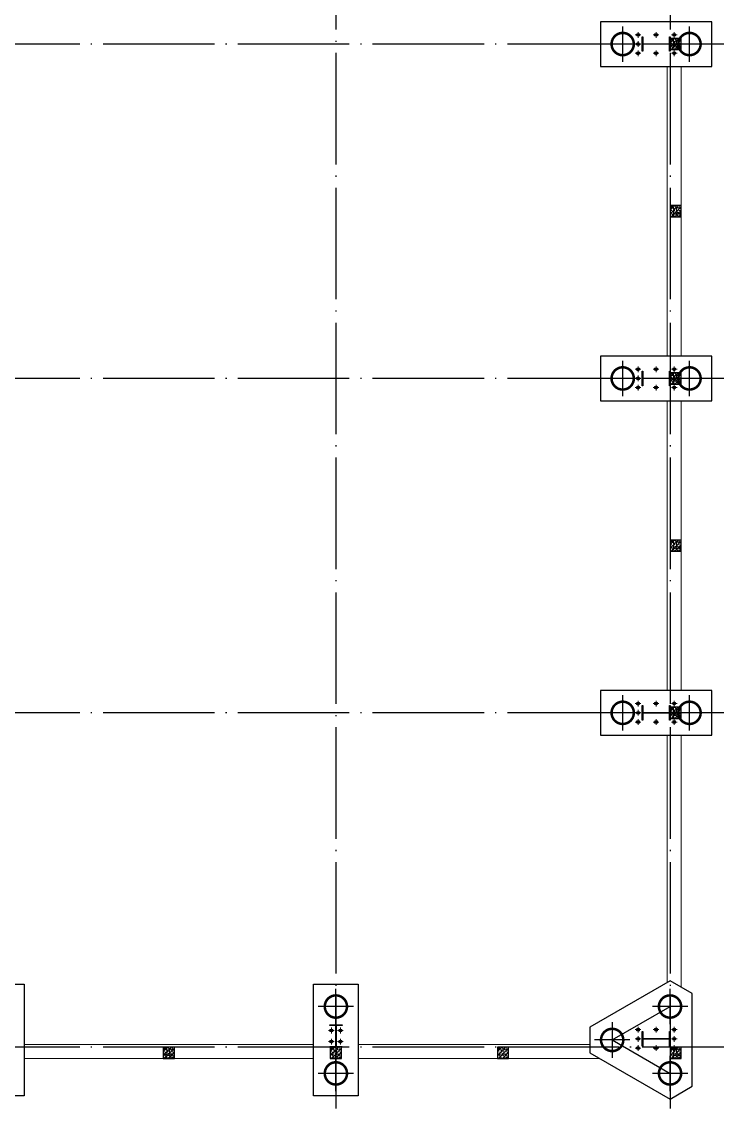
# Model space of a CAD drawing. Extents: x -1389621 to 57380, y -92505 to 283644.
# Drawn here: x -1279119 to -1266630, y 166004 to 185517 of the extents above; entities that cross this region are included whole.
import ezdxf

# ---------------------------------------------------------------- set-up
doc = ezdxf.new("R2010")
doc.units = 0
doc.header["$LTSCALE"] = 100
doc.header["$MEASUREMENT"] = 0
doc.linetypes.add('CENTERX2', pattern=[101.6, 63.5, -12.7, 12.7, -12.7])
doc.linetypes.add('DOTE', pattern=[2.42, 2, -0.2, 0.02, -0.2])
doc.layers.get('0').update_dxf_attribs({"linetype": 'CONTINUOUS'})
for name, color, linetype in [('11000', 4, 'CONTINUOUS'), ('708', 2, 'CONTINUOUS'), ('DOTE', 1, 'DOTE'), ('单桩', 6, 'CONTINUOUS'), ('承台', 2, 'CONTINUOUS'), ('柱子', 3, 'CONTINUOUS')]:
    doc.layers.add(name, color=color, linetype=linetype)
doc.layers.add('HATCH', color=254, linetype='CONTINUOUS', lineweight=0)
doc.layers.add('轴线', color=1, linetype='CENTERX2', lineweight=13)
doc.styles.add('DIM_FONT', font='SIMPLEX', dxfattribs={"width": 0.7, "bigfont": 'GBCBIG'})

# ---------------------------------------------------------------- blocks, each defined once
blk = doc.blocks.new('U_B0HTE')
at = {"layer": '单桩'}
for p, q in [((0, 269.25), (0, -269.25)), ((-269.25, 0), (269.25, 0))]:
    blk.add_line(p, q, dxfattribs=at)
at = {"layer": '单桩', "const_width": 38.5}
blk.add_lwpolyline([(-169.25, 0, 1), (169.25, 0, 1)], format="xyb", close=True, dxfattribs=at)
at = {"style": 'DIM_FONT', "width": 0.8, "flags": 9}
for tag in ['YSIZE', 'XSIZE']:
    blk.add_attdef(tag, (0, 0), '', height=0.5, dxfattribs=at)

msp = doc.modelspace()

# ---------------------------------------------------------------- hatches: boundary and pattern name
h = msp.add_hatch(color=256)
edge = h.paths.add_edge_path()
edge.add_arc((-1268052.845, 185281.717), 26, 0, 360)
h = msp.add_hatch(color=256)
edge = h.paths.add_edge_path()
edge.add_arc((-1267727.845, 185281.717), 26, 0, 360)
h = msp.add_hatch(color=256)
edge = h.paths.add_edge_path()
edge.add_arc((-1267402.845, 185281.717), 26, 0, 360)
h = msp.add_hatch(color=256)
edge = h.paths.add_edge_path()
edge.add_arc((-1268052.845, 185116.717), 26, 0, 360)
h = msp.add_hatch(color=256)
edge = h.paths.add_edge_path()
edge.add_arc((-1267402.845, 185116.717), 26, 0, 360)
h = msp.add_hatch(color=256)
edge = h.paths.add_edge_path()
edge.add_arc((-1268052.845, 184951.717), 26, 0, 360)
h = msp.add_hatch(color=256)
edge = h.paths.add_edge_path()
edge.add_arc((-1267727.845, 184951.717), 26, 0, 360)
h = msp.add_hatch(color=256)
edge = h.paths.add_edge_path()
edge.add_arc((-1267402.845, 184951.717), 26, 0, 360)
h = msp.add_hatch(color=256)
edge = h.paths.add_edge_path()
edge.add_arc((-1268052.845, 179281.717), 26, 0, 360)
h = msp.add_hatch(color=256)
edge = h.paths.add_edge_path()
edge.add_arc((-1268052.845, 179116.717), 26, 0, 360)
h = msp.add_hatch(color=256)
edge = h.paths.add_edge_path()
edge.add_arc((-1267727.845, 179281.717), 26, 0, 360)
h = msp.add_hatch(color=256)
edge = h.paths.add_edge_path()
edge.add_arc((-1267402.845, 179281.717), 26, 0, 360)
h = msp.add_hatch(color=256)
edge = h.paths.add_edge_path()
edge.add_arc((-1267402.845, 179116.717), 26, 0, 360)
h = msp.add_hatch(color=256)
edge = h.paths.add_edge_path()
edge.add_arc((-1268052.845, 178951.717), 26, 0, 360)
h = msp.add_hatch(color=256)
edge = h.paths.add_edge_path()
edge.add_arc((-1267727.845, 178951.717), 26, 0, 360)
h = msp.add_hatch(color=256)
edge = h.paths.add_edge_path()
edge.add_arc((-1267402.845, 178951.717), 26, 0, 360)
h = msp.add_hatch(color=256)
edge = h.paths.add_edge_path()
edge.add_arc((-1268052.845, 173281.717), 26, 0, 360)
h = msp.add_hatch(color=256)
edge = h.paths.add_edge_path()
edge.add_arc((-1267727.845, 173281.717), 26, 0, 360)
h = msp.add_hatch(color=256)
edge = h.paths.add_edge_path()
edge.add_arc((-1267402.845, 173281.717), 26, 0, 360)
h = msp.add_hatch(color=256)
edge = h.paths.add_edge_path()
edge.add_arc((-1268052.845, 173116.717), 26, 0, 360)
h = msp.add_hatch(color=256)
edge = h.paths.add_edge_path()
edge.add_arc((-1267402.845, 173116.717), 26, 0, 360)
h = msp.add_hatch(color=256)
edge = h.paths.add_edge_path()
edge.add_arc((-1268052.845, 172951.717), 26, 0, 360)
h = msp.add_hatch(color=256)
edge = h.paths.add_edge_path()
edge.add_arc((-1267727.845, 172951.717), 26, 0, 360)
h = msp.add_hatch(color=256)
edge = h.paths.add_edge_path()
edge.add_arc((-1267402.845, 172951.717), 26, 0, 360)
h = msp.add_hatch(color=256)
edge = h.paths.add_edge_path()
edge.add_arc((-1273557.845, 167416.717), 26, 0, 360)
h = msp.add_hatch(color=256)
edge = h.paths.add_edge_path()
edge.add_arc((-1273397.845, 167416.717), 26, 0, 360)
h = msp.add_hatch(color=256)
edge = h.paths.add_edge_path()
edge.add_arc((-1268052.845, 167431.717), 26, 0, 360)
h = msp.add_hatch(color=256)
edge = h.paths.add_edge_path()
edge.add_arc((-1267727.845, 167431.717), 26, 0, 360)
h = msp.add_hatch(color=256)
edge = h.paths.add_edge_path()
edge.add_arc((-1267402.845, 167431.717), 26, 0, 360)
h = msp.add_hatch(color=256)
edge = h.paths.add_edge_path()
edge.add_arc((-1273557.845, 167216.717), 26, 0, 360)
h = msp.add_hatch(color=256)
edge = h.paths.add_edge_path()
edge.add_arc((-1273397.845, 167216.717), 26, 0, 360)
h = msp.add_hatch(color=256)
edge = h.paths.add_edge_path()
edge.add_arc((-1268052.845, 167266.717), 26, 0, 360)
h = msp.add_hatch(color=256)
edge = h.paths.add_edge_path()
edge.add_arc((-1267402.845, 167266.717), 26, 0, 360)
h = msp.add_hatch(color=256)
edge = h.paths.add_edge_path()
edge.add_arc((-1268052.845, 167101.717), 26, 0, 360)
h = msp.add_hatch(color=256)
edge = h.paths.add_edge_path()
edge.add_arc((-1267727.845, 167101.717), 26, 0, 360)
h = msp.add_hatch(color=256)
edge = h.paths.add_edge_path()
edge.add_arc((-1267402.845, 167101.717), 26, 0, 360)
at = {"layer": 'HATCH'}
h = msp.add_hatch(dxfattribs=at)
h.set_pattern_fill('ARMORED', color=256, scale=10, style=0)
h.set_pattern_definition([(50, (-640280.907, 217942.854), (71.726018, -6.2752135), [7.5, -82.5]), (355, (-640280.91, 217942.854), (-13.875133, 75.219213), [6, -66]), (100.4514, (-640274.93, 217942.33), (57.850938, 68.943954), [6.374019, -70.114211]), (46.1842, (-640280.91, 217962.85), (106.724105, -16.551901), [11.25, -123.75]), (96.6356, (-640272.01, 217961.48), (93.46627, 97.411787), [9.561029, -105.1713]), (351.1842, (-640280.91, 217962.85), (93.466195, 97.41186), [9, -99]), (21, (-640270.907, 217957.854), (59.690705, -40.261889), [7.5, -82.5]), (326, (-640270.91, 217957.854), (24.331533, 72.5150045), [6, -66]), (71.4514, (-640265.93, 217954.5), (84.022263, 32.25305), [6.374019, -70.114211]), (37.5, (-640280.907, 217942.854), (1.2159855, 33.2893854), [0, -65.2, 0, -67, 0, -66.25]), (7.5, (-640280.907, 217942.854), (26.3069537, 39.4411712), [0, -38.2, 0, -63.7, 0, -25.25]), (327.5, (-640303.207, 217942.854), (53.3822436, -2.2554872), [0, -25, 0, -78, 0, -103.5]), (317.5, (-640313.207, 217942.854), (58.318617, 10.0104982), [0, -32.5, 0, -51.8, 0, -73.5]), (45, (-640280.907, 217942.854), (-35.355339, 35.355339), [])])
h.paths.add_polyline_path([(-1267477.845, 185016.717), (-1267277.845, 185016.717), (-1267277.845, 185216.717), (-1267477.845, 185216.717)])
h = msp.add_hatch(dxfattribs=at)
h.set_pattern_fill('ARMORED', color=256, scale=10, style=0)
h.set_pattern_definition([(50, (-640280.907, 214942.854), (71.726018, -6.2752135), [7.5, -82.5]), (355, (-640280.91, 214942.854), (-13.875133, 75.219213), [6, -66]), (100.4514, (-640274.93, 214942.33), (57.850938, 68.943954), [6.374019, -70.114211]), (46.1842, (-640280.91, 214962.85), (106.724105, -16.551901), [11.25, -123.75]), (96.6356, (-640272.01, 214961.48), (93.46627, 97.411787), [9.561029, -105.1713]), (351.1842, (-640280.91, 214962.85), (93.466195, 97.41186), [9, -99]), (21, (-640270.907, 214957.854), (59.690705, -40.261889), [7.5, -82.5]), (326, (-640270.91, 214957.854), (24.331533, 72.5150045), [6, -66]), (71.4514, (-640265.93, 214954.5), (84.022263, 32.25305), [6.374019, -70.114211]), (37.5, (-640280.907, 214942.854), (1.2159855, 33.2893854), [0, -65.2, 0, -67, 0, -66.25]), (7.5, (-640280.907, 214942.854), (26.3069537, 39.4411712), [0, -38.2, 0, -63.7, 0, -25.25]), (327.5, (-640303.207, 214942.854), (53.3822436, -2.2554872), [0, -25, 0, -78, 0, -103.5]), (317.5, (-640313.207, 214942.854), (58.318617, 10.0104982), [0, -32.5, 0, -51.8, 0, -73.5]), (45, (-640280.907, 214942.854), (-35.355339, 35.355339), [])])
h.paths.add_polyline_path([(-1267477.845, 182016.717), (-1267277.845, 182016.717), (-1267277.845, 182216.717), (-1267477.845, 182216.717)])
h = msp.add_hatch(dxfattribs=at)
h.set_pattern_fill('ARMORED', color=256, scale=10, style=0)
h.set_pattern_definition([(50, (-640280.907, 211942.854), (71.726018, -6.2752135), [7.5, -82.5]), (355, (-640280.91, 211942.854), (-13.875133, 75.219213), [6, -66]), (100.4514, (-640274.93, 211942.33), (57.850938, 68.943954), [6.374019, -70.114211]), (46.1842, (-640280.91, 211962.85), (106.724105, -16.551901), [11.25, -123.75]), (96.6356, (-640272.01, 211961.48), (93.46627, 97.411787), [9.561029, -105.1713]), (351.1842, (-640280.91, 211962.85), (93.466195, 97.41186), [9, -99]), (21, (-640270.907, 211957.854), (59.690705, -40.261889), [7.5, -82.5]), (326, (-640270.91, 211957.854), (24.331533, 72.5150045), [6, -66]), (71.4514, (-640265.93, 211954.5), (84.022263, 32.25305), [6.374019, -70.114211]), (37.5, (-640280.907, 211942.854), (1.2159855, 33.2893854), [0, -65.2, 0, -67, 0, -66.25]), (7.5, (-640280.907, 211942.854), (26.3069537, 39.4411712), [0, -38.2, 0, -63.7, 0, -25.25]), (327.5, (-640303.207, 211942.854), (53.3822436, -2.2554872), [0, -25, 0, -78, 0, -103.5]), (317.5, (-640313.207, 211942.854), (58.318617, 10.0104982), [0, -32.5, 0, -51.8, 0, -73.5]), (45, (-640280.907, 211942.854), (-35.355339, 35.355339), [])])
h.paths.add_polyline_path([(-1267477.845, 179016.717), (-1267277.845, 179016.717), (-1267277.845, 179216.717), (-1267477.845, 179216.717)])
h = msp.add_hatch(dxfattribs=at)
h.set_pattern_fill('ARMORED', color=256, scale=10, style=0)
h.set_pattern_definition([(50, (-640280.907, 208942.854), (71.726018, -6.2752135), [7.5, -82.5]), (355, (-640280.91, 208942.854), (-13.875133, 75.219213), [6, -66]), (100.4514, (-640274.93, 208942.33), (57.850938, 68.943954), [6.374019, -70.114211]), (46.1842, (-640280.91, 208962.85), (106.724105, -16.551901), [11.25, -123.75]), (96.6356, (-640272.01, 208961.48), (93.46627, 97.411787), [9.561029, -105.1713]), (351.1842, (-640280.91, 208962.85), (93.466195, 97.41186), [9, -99]), (21, (-640270.907, 208957.854), (59.690705, -40.261889), [7.5, -82.5]), (326, (-640270.91, 208957.854), (24.331533, 72.5150045), [6, -66]), (71.4514, (-640265.93, 208954.5), (84.022263, 32.25305), [6.374019, -70.114211]), (37.5, (-640280.907, 208942.854), (1.2159855, 33.2893854), [0, -65.2, 0, -67, 0, -66.25]), (7.5, (-640280.907, 208942.854), (26.3069537, 39.4411712), [0, -38.2, 0, -63.7, 0, -25.25]), (327.5, (-640303.207, 208942.854), (53.3822436, -2.2554872), [0, -25, 0, -78, 0, -103.5]), (317.5, (-640313.207, 208942.854), (58.318617, 10.0104982), [0, -32.5, 0, -51.8, 0, -73.5]), (45, (-640280.907, 208942.854), (-35.355339, 35.355339), [])])
h.paths.add_polyline_path([(-1267477.845, 176016.717), (-1267277.845, 176016.717), (-1267277.845, 176216.717), (-1267477.845, 176216.717)])
h = msp.add_hatch(dxfattribs=at)
h.set_pattern_fill('ARMORED', color=256, scale=10, style=0)
h.set_pattern_definition([(50, (-640280.907, 205942.854), (71.726018, -6.2752135), [7.5, -82.5]), (355, (-640280.91, 205942.854), (-13.875133, 75.219213), [6, -66]), (100.4514, (-640274.93, 205942.33), (57.850938, 68.943954), [6.374019, -70.114211]), (46.1842, (-640280.91, 205962.85), (106.724105, -16.551901), [11.25, -123.75]), (96.6356, (-640272.01, 205961.48), (93.46627, 97.411787), [9.561029, -105.1713]), (351.1842, (-640280.91, 205962.85), (93.466195, 97.41186), [9, -99]), (21, (-640270.907, 205957.854), (59.690705, -40.261889), [7.5, -82.5]), (326, (-640270.91, 205957.854), (24.331533, 72.5150045), [6, -66]), (71.4514, (-640265.93, 205954.5), (84.022263, 32.25305), [6.374019, -70.114211]), (37.5, (-640280.907, 205942.854), (1.2159855, 33.2893854), [0, -65.2, 0, -67, 0, -66.25]), (7.5, (-640280.907, 205942.854), (26.3069537, 39.4411712), [0, -38.2, 0, -63.7, 0, -25.25]), (327.5, (-640303.207, 205942.854), (53.3822436, -2.2554872), [0, -25, 0, -78, 0, -103.5]), (317.5, (-640313.207, 205942.854), (58.318617, 10.0104982), [0, -32.5, 0, -51.8, 0, -73.5]), (45, (-640280.907, 205942.854), (-35.355339, 35.355339), [])])
h.paths.add_polyline_path([(-1267477.845, 173016.717), (-1267277.845, 173016.717), (-1267277.845, 173216.717), (-1267477.845, 173216.717)])
h = msp.add_hatch(dxfattribs=at)
h.set_pattern_fill('ARMORED', color=256, scale=10, style=0)
h.set_pattern_definition([(50, (-649380.907, 199842.854), (71.726018, -6.2752135), [7.5, -82.5]), (355, (-649380.91, 199842.854), (-13.875133, 75.219213), [6, -66]), (100.4514, (-649374.93, 199842.33), (57.850938, 68.943954), [6.374019, -70.114211]), (46.1842, (-649380.91, 199862.85), (106.724105, -16.551901), [11.25, -123.75]), (96.6356, (-649372.01, 199861.48), (93.46627, 97.411787), [9.561029, -105.1713]), (351.1842, (-649380.91, 199862.85), (93.466195, 97.41186), [9, -99]), (21, (-649370.907, 199857.854), (59.690705, -40.261889), [7.5, -82.5]), (326, (-649370.91, 199857.854), (24.331533, 72.5150045), [6, -66]), (71.4514, (-649365.93, 199854.5), (84.022263, 32.25305), [6.374019, -70.114211]), (37.5, (-649380.907, 199842.854), (1.2159855, 33.2893854), [0, -65.2, 0, -67, 0, -66.25]), (7.5, (-649380.907, 199842.854), (26.3069537, 39.4411712), [0, -38.2, 0, -63.7, 0, -25.25]), (327.5, (-649403.207, 199842.854), (53.3822436, -2.2554872), [0, -25, 0, -78, 0, -103.5]), (317.5, (-649413.207, 199842.854), (58.318617, 10.0104982), [0, -32.5, 0, -51.8, 0, -73.5]), (45, (-649380.907, 199842.854), (-35.355339, 35.355339), [])])
h.paths.add_polyline_path([(-1276577.845, 166916.717), (-1276377.845, 166916.717), (-1276377.845, 167116.717), (-1276577.845, 167116.717)])
h = msp.add_hatch(dxfattribs=at)
h.set_pattern_fill('ARMORED', color=256, scale=10, style=0)
h.set_pattern_definition([(50, (-646380.907, 199842.854), (71.726018, -6.2752135), [7.5, -82.5]), (355, (-646380.91, 199842.854), (-13.875133, 75.219213), [6, -66]), (100.4514, (-646374.93, 199842.33), (57.850938, 68.943954), [6.374019, -70.114211]), (46.1842, (-646380.91, 199862.85), (106.724105, -16.551901), [11.25, -123.75]), (96.6356, (-646372.01, 199861.48), (93.46627, 97.411787), [9.561029, -105.1713]), (351.1842, (-646380.91, 199862.85), (93.466195, 97.41186), [9, -99]), (21, (-646370.907, 199857.854), (59.690705, -40.261889), [7.5, -82.5]), (326, (-646370.91, 199857.854), (24.331533, 72.5150045), [6, -66]), (71.4514, (-646365.93, 199854.5), (84.022263, 32.25305), [6.374019, -70.114211]), (37.5, (-646380.907, 199842.854), (1.2159855, 33.2893854), [0, -65.2, 0, -67, 0, -66.25]), (7.5, (-646380.907, 199842.854), (26.3069537, 39.4411712), [0, -38.2, 0, -63.7, 0, -25.25]), (327.5, (-646403.207, 199842.854), (53.3822436, -2.2554872), [0, -25, 0, -78, 0, -103.5]), (317.5, (-646413.207, 199842.854), (58.318617, 10.0104982), [0, -32.5, 0, -51.8, 0, -73.5]), (45, (-646380.907, 199842.854), (-35.355339, 35.355339), [])])
h.paths.add_polyline_path([(-1273577.845, 166916.717), (-1273377.845, 166916.717), (-1273377.845, 167116.717), (-1273577.845, 167116.717)])
h = msp.add_hatch(dxfattribs=at)
h.set_pattern_fill('ARMORED', color=256, scale=10, style=0)
h.set_pattern_definition([(50, (-643380.907, 199842.854), (71.726018, -6.2752135), [7.5, -82.5]), (355, (-643380.91, 199842.854), (-13.875133, 75.219213), [6, -66]), (100.4514, (-643374.93, 199842.33), (57.850938, 68.943954), [6.374019, -70.114211]), (46.1842, (-643380.91, 199862.85), (106.724105, -16.551901), [11.25, -123.75]), (96.6356, (-643372.01, 199861.48), (93.46627, 97.411787), [9.561029, -105.1713]), (351.1842, (-643380.91, 199862.85), (93.466195, 97.41186), [9, -99]), (21, (-643370.907, 199857.854), (59.690705, -40.261889), [7.5, -82.5]), (326, (-643370.91, 199857.854), (24.331533, 72.5150045), [6, -66]), (71.4514, (-643365.93, 199854.5), (84.022263, 32.25305), [6.374019, -70.114211]), (37.5, (-643380.907, 199842.854), (1.2159855, 33.2893854), [0, -65.2, 0, -67, 0, -66.25]), (7.5, (-643380.907, 199842.854), (26.3069537, 39.4411712), [0, -38.2, 0, -63.7, 0, -25.25]), (327.5, (-643403.207, 199842.854), (53.3822436, -2.2554872), [0, -25, 0, -78, 0, -103.5]), (317.5, (-643413.207, 199842.854), (58.318617, 10.0104982), [0, -32.5, 0, -51.8, 0, -73.5]), (45, (-643380.907, 199842.854), (-35.355339, 35.355339), [])])
h.paths.add_polyline_path([(-1270577.845, 166916.717), (-1270377.845, 166916.717), (-1270377.845, 167116.717), (-1270577.845, 167116.717)])
h = msp.add_hatch(dxfattribs=at)
h.set_pattern_fill('ARMORED', color=256, scale=10, style=0)
h.set_pattern_definition([(50, (-640280.907, 199842.854), (71.726018, -6.2752135), [7.5, -82.5]), (355, (-640280.91, 199842.854), (-13.875133, 75.219213), [6, -66]), (100.4514, (-640274.93, 199842.33), (57.850938, 68.943954), [6.374019, -70.114211]), (46.1842, (-640280.91, 199862.85), (106.724105, -16.551901), [11.25, -123.75]), (96.6356, (-640272.01, 199861.48), (93.46627, 97.411787), [9.561029, -105.1713]), (351.1842, (-640280.91, 199862.85), (93.466195, 97.41186), [9, -99]), (21, (-640270.907, 199857.854), (59.690705, -40.261889), [7.5, -82.5]), (326, (-640270.91, 199857.854), (24.331533, 72.5150045), [6, -66]), (71.4514, (-640265.93, 199854.5), (84.022263, 32.25305), [6.374019, -70.114211]), (37.5, (-640280.907, 199842.854), (1.2159855, 33.2893854), [0, -65.2, 0, -67, 0, -66.25]), (7.5, (-640280.907, 199842.854), (26.3069537, 39.4411712), [0, -38.2, 0, -63.7, 0, -25.25]), (327.5, (-640303.207, 199842.854), (53.3822436, -2.2554872), [0, -25, 0, -78, 0, -103.5]), (317.5, (-640313.207, 199842.854), (58.318617, 10.0104982), [0, -32.5, 0, -51.8, 0, -73.5]), (45, (-640280.907, 199842.854), (-35.355339, 35.355339), [])])
h.paths.add_polyline_path([(-1267477.845, 166916.717), (-1267277.845, 166916.717), (-1267277.845, 167116.717), (-1267477.845, 167116.717)])

# ---------------------------------------------------------------- linework, layer by layer
at = {"layer": '11000'}
for centre in [(-1268052.845, 185281.717), (-1267727.845, 185281.717), (-1267402.845, 185281.717), (-1268052.845, 185116.717), (-1267402.845, 185116.717), (-1268052.845, 184951.717), (-1267727.845, 184951.717), (-1267402.845, 184951.717), (-1268052.845, 179281.717), (-1268052.845, 179116.717), (-1267727.845, 179281.717), (-1267402.845, 179281.717), (-1267402.845, 179116.717), (-1268052.845, 178951.717), (-1267727.845, 178951.717), (-1267402.845, 178951.717), (-1268052.845, 173281.717), (-1267727.845, 173281.717), (-1267402.845, 173281.717), (-1268052.845, 173116.717), (-1267402.845, 173116.717), (-1268052.845, 172951.717), (-1267727.845, 172951.717), (-1267402.845, 172951.717), (-1273557.845, 167416.717), (-1273397.845, 167416.717), (-1268052.845, 167431.717), (-1267727.845, 167431.717), (-1267402.845, 167431.717), (-1273557.845, 167216.717), (-1273397.845, 167216.717), (-1268052.845, 167266.717), (-1267402.845, 167266.717), (-1268052.845, 167101.717), (-1267727.845, 167101.717), (-1267402.845, 167101.717)]:
    msp.add_circle(centre, 26, dxfattribs=at)
at = {"layer": '708'}
for points in [[(-1267477.845, 185016.717), (-1267277.845, 185016.717), (-1267277.845, 185216.717), (-1267477.845, 185216.717)], [(-1267477.845, 182016.717), (-1267277.845, 182016.717), (-1267277.845, 182216.717), (-1267477.845, 182216.717)], [(-1267477.845, 179016.717), (-1267277.845, 179016.717), (-1267277.845, 179216.717), (-1267477.845, 179216.717)], [(-1267477.845, 176016.717), (-1267277.845, 176016.717), (-1267277.845, 176216.717), (-1267477.845, 176216.717)], [(-1267477.845, 173016.717), (-1267277.845, 173016.717), (-1267277.845, 173216.717), (-1267477.845, 173216.717)], [(-1276577.845, 166916.717), (-1276377.845, 166916.717), (-1276377.845, 167116.717), (-1276577.845, 167116.717)], [(-1273577.845, 166916.717), (-1273377.845, 166916.717), (-1273377.845, 167116.717), (-1273577.845, 167116.717)], [(-1270577.845, 166916.717), (-1270377.845, 166916.717), (-1270377.845, 167116.717), (-1270577.845, 167116.717)], [(-1267477.845, 166916.717), (-1267277.845, 166916.717), (-1267277.845, 167116.717), (-1267477.845, 167116.717)]]:
    msp.add_lwpolyline(points, close=True, dxfattribs=at)
at = {"layer": 'DOTE', "linetype": 'DOTE', "ltscale": 10}
for p, q in [((-1273477.845, 240616.717), (-1273477.845, 165616.717)), ((-1267477.845, 240616.717), (-1267477.845, 165616.717)), ((-1265977.845, 185116.717), (-1307399.842, 185116.717)), ((-1265977.845, 179116.717), (-1307399.842, 179116.717)), ((-1265977.845, 173116.717), (-1307399.842, 173116.717)), ((-1265977.845, 167116.717), (-1307399.842, 167116.717))]:
    msp.add_line(p, q, dxfattribs=at)
at = {"layer": 'HATCH', "ltscale": 100}
for p, q in [((-1267527.845, 184716.717), (-1267527.845, 179516.717)), ((-1267277.845, 184716.717), (-1267277.845, 179516.717)), ((-1267527.845, 178716.717), (-1267527.845, 173516.717)), ((-1267277.845, 178716.717), (-1267277.845, 173516.717)), ((-1267527.845, 172716.717), (-1267527.845, 168279.73)), ((-1267277.845, 172716.717), (-1267277.845, 168193.128)), ((-1279077.845, 167166.717), (-1273877.845, 167166.717)), ((-1273077.845, 167166.717), (-1268917.076, 167166.717)), ((-1279077.845, 166916.717), (-1273877.845, 166916.717)), ((-1273077.845, 166916.717), (-1268745.499, 166916.717))]:
    msp.add_line(p, q, dxfattribs=at)
at = {"layer": '单桩'}
for q in [(-1267477.845, 167846.717), (-1267477.845, 166646.717)]:
    msp.add_line((-1268517.076, 167246.717), q, dxfattribs=at)
at = {"layer": '承台'}
for points in [[(-1268727.845, 184716.717), (-1266727.845, 184716.717), (-1266727.845, 185516.717), (-1268727.845, 185516.717), (-1268727.845, 184716.717)], [(-1268727.845, 178716.717), (-1266727.845, 178716.717), (-1266727.845, 179516.717), (-1268727.845, 179516.717), (-1268727.845, 178716.717)], [(-1268727.845, 172716.717), (-1266727.845, 172716.717), (-1266727.845, 173516.717), (-1268727.845, 173516.717), (-1268727.845, 172716.717)], [(-1279077.845, 166246.717), (-1279877.845, 166246.717), (-1279877.845, 168246.717), (-1279077.845, 168246.717), (-1279077.845, 166246.717)], [(-1273077.845, 166246.717), (-1273877.845, 166246.717), (-1273877.845, 168246.717), (-1273077.845, 168246.717), (-1273077.845, 166246.717)]]:
    msp.add_lwpolyline(points, dxfattribs=at)
msp.add_lwpolyline([(-1267477.845, 166184.837), (-1267077.845, 166415.777), (-1267077.845, 168077.657), (-1267477.845, 168308.598), (-1268917.076, 167477.657), (-1268917.076, 167015.777)], close=True, dxfattribs=at)
at = {"layer": '柱子', "ltscale": 100}
for points in [[(-1267965.845, 185112.717), (-1267965.845, 184986.717), (-1267977.845, 184986.717), (-1267977.845, 185246.717), (-1267965.845, 185246.717), (-1267965.845, 185120.717), (-1267489.845, 185120.717), (-1267489.845, 185246.717), (-1267477.845, 185246.717), (-1267477.845, 184986.717), (-1267489.845, 184986.717), (-1267489.845, 185112.717)], [(-1267965.845, 179112.717), (-1267965.845, 178986.717), (-1267977.845, 178986.717), (-1267977.845, 179246.717), (-1267965.845, 179246.717), (-1267965.845, 179120.717), (-1267489.845, 179120.717), (-1267489.845, 179246.717), (-1267477.845, 179246.717), (-1267477.845, 178986.717), (-1267489.845, 178986.717), (-1267489.845, 179112.717)], [(-1267965.845, 173112.717), (-1267965.845, 172986.717), (-1267977.845, 172986.717), (-1267977.845, 173246.717), (-1267965.845, 173246.717), (-1267965.845, 173120.717), (-1267489.845, 173120.717), (-1267489.845, 173246.717), (-1267477.845, 173246.717), (-1267477.845, 172986.717), (-1267489.845, 172986.717), (-1267489.845, 173112.717)], [(-1273473.845, 167128.717), (-1273367.845, 167128.717), (-1273367.845, 167116.717), (-1273587.845, 167116.717), (-1273587.845, 167128.717), (-1273481.845, 167128.717), (-1273481.845, 167504.717), (-1273587.845, 167504.717), (-1273587.845, 167516.717), (-1273367.845, 167516.717), (-1273367.845, 167504.717), (-1273473.845, 167504.717)], [(-1267965.845, 167262.717), (-1267965.845, 167136.717), (-1267977.845, 167136.717), (-1267977.845, 167396.717), (-1267965.845, 167396.717), (-1267965.845, 167270.717), (-1267489.845, 167270.717), (-1267489.845, 167396.717), (-1267477.845, 167396.717), (-1267477.845, 167136.717), (-1267489.845, 167136.717), (-1267489.845, 167262.717)]]:
    msp.add_lwpolyline(points, close=True, dxfattribs=at)
at = {"layer": '轴线'}
for p, q in [((-1268103.845, 185281.717), (-1268001.845, 185281.717)), ((-1268052.845, 185230.717), (-1268052.845, 185332.717)), ((-1267778.845, 185281.717), (-1267676.845, 185281.717)), ((-1267727.845, 185230.717), (-1267727.845, 185332.717)), ((-1267453.845, 185281.717), (-1267351.845, 185281.717)), ((-1267402.845, 185230.717), (-1267402.845, 185332.717)), ((-1268103.845, 185116.717), (-1268001.845, 185116.717)), ((-1268052.845, 185065.717), (-1268052.845, 185167.717)), ((-1268052.845, 184900.717), (-1268052.845, 185002.717)), ((-1267727.845, 184900.717), (-1267727.845, 185002.717)), ((-1267453.845, 185116.717), (-1267351.845, 185116.717)), ((-1267402.845, 185065.717), (-1267402.845, 185167.717)), ((-1267402.845, 184900.717), (-1267402.845, 185002.717)), ((-1268103.845, 184951.717), (-1268001.845, 184951.717)), ((-1267778.845, 184951.717), (-1267676.845, 184951.717)), ((-1267453.845, 184951.717), (-1267351.845, 184951.717)), ((-1268052.845, 179230.717), (-1268052.845, 179332.717)), ((-1267727.845, 179230.717), (-1267727.845, 179332.717)), ((-1267402.845, 179230.717), (-1267402.845, 179332.717)), ((-1268103.845, 179281.717), (-1268001.845, 179281.717)), ((-1268052.845, 179065.717), (-1268052.845, 179167.717)), ((-1267778.845, 179281.717), (-1267676.845, 179281.717)), ((-1267453.845, 179281.717), (-1267351.845, 179281.717)), ((-1267402.845, 179065.717), (-1267402.845, 179167.717)), ((-1268103.845, 179116.717), (-1268001.845, 179116.717)), ((-1268103.845, 178951.717), (-1268001.845, 178951.717)), ((-1268052.845, 178900.717), (-1268052.845, 179002.717)), ((-1267778.845, 178951.717), (-1267676.845, 178951.717)), ((-1267727.845, 178900.717), (-1267727.845, 179002.717)), ((-1267453.845, 179116.717), (-1267351.845, 179116.717)), ((-1267453.845, 178951.717), (-1267351.845, 178951.717)), ((-1267402.845, 178900.717), (-1267402.845, 179002.717)), ((-1268103.845, 173281.717), (-1268001.845, 173281.717)), ((-1268052.845, 173230.717), (-1268052.845, 173332.717)), ((-1267778.845, 173281.717), (-1267676.845, 173281.717)), ((-1267727.845, 173230.717), (-1267727.845, 173332.717)), ((-1267453.845, 173281.717), (-1267351.845, 173281.717)), ((-1267402.845, 173230.717), (-1267402.845, 173332.717)), ((-1268103.845, 173116.717), (-1268001.845, 173116.717)), ((-1268052.845, 173065.717), (-1268052.845, 173167.717)), ((-1267453.845, 173116.717), (-1267351.845, 173116.717)), ((-1267402.845, 173065.717), (-1267402.845, 173167.717)), ((-1268103.845, 172951.717), (-1268001.845, 172951.717)), ((-1268052.845, 172900.717), (-1268052.845, 173002.717)), ((-1267778.845, 172951.717), (-1267676.845, 172951.717)), ((-1267727.845, 172900.717), (-1267727.845, 173002.717)), ((-1267453.845, 172951.717), (-1267351.845, 172951.717)), ((-1267402.845, 172900.717), (-1267402.845, 173002.717)), ((-1273557.845, 167365.717), (-1273557.845, 167467.717)), ((-1273397.845, 167365.717), (-1273397.845, 167467.717)), ((-1268001.845, 167431.717), (-1268103.845, 167431.717)), ((-1268052.845, 167380.717), (-1268052.845, 167482.717)), ((-1267676.845, 167431.717), (-1267778.845, 167431.717)), ((-1267727.845, 167380.717), (-1267727.845, 167482.717)), ((-1267351.845, 167431.717), (-1267453.845, 167431.717)), ((-1267402.845, 167380.717), (-1267402.845, 167482.717)), ((-1273506.845, 167416.717), (-1273608.845, 167416.717)), ((-1273557.845, 167165.717), (-1273557.845, 167267.717)), ((-1273448.845, 167416.717), (-1273346.845, 167416.717)), ((-1273397.845, 167165.717), (-1273397.845, 167267.717)), ((-1268001.845, 167266.717), (-1268103.845, 167266.717)), ((-1268052.845, 167215.717), (-1268052.845, 167317.717)), ((-1267351.845, 167266.717), (-1267453.845, 167266.717)), ((-1267402.845, 167215.717), (-1267402.845, 167317.717)), ((-1273506.845, 167216.717), (-1273608.845, 167216.717)), ((-1273448.845, 167216.717), (-1273346.845, 167216.717)), ((-1268001.845, 167101.717), (-1268103.845, 167101.717)), ((-1268052.845, 167050.717), (-1268052.845, 167152.717)), ((-1267676.845, 167101.717), (-1267778.845, 167101.717)), ((-1267727.845, 167050.717), (-1267727.845, 167152.717)), ((-1267351.845, 167101.717), (-1267453.845, 167101.717)), ((-1267402.845, 167050.717), (-1267402.845, 167152.717))]:
    msp.add_line(p, q, dxfattribs=at)

# ---------------------------------------------------------------- block references
at = {"layer": '单桩', "yscale": 1.18, "zscale": 1.18}
for p, xscale, rotation in [((-1268327.845, 185116.717), -1.18, 270), ((-1267127.845, 185116.717), -1.18, 270), ((-1268327.845, 179116.717), -1.18, 270), ((-1267127.845, 179116.717), -1.18, 270), ((-1268327.845, 173116.717), -1.18, 270), ((-1267127.845, 173116.717), -1.18, 270), ((-1273477.845, 167846.717), 1.18, 180), ((-1267477.845, 167846.717), 1.18, 180), ((-1273477.845, 166646.717), 1.18, 180), ((-1267477.845, 166646.717), 1.18, 180)]:
    msp.add_blockref('U_B0HTE', p, dxfattribs=dict(at, xscale=xscale, rotation=rotation))
at = {"layer": '单桩', "xscale": -1.18, "yscale": 1.18, "zscale": 1.18}
msp.add_blockref('U_B0HTE', (-1268517.076, 167246.717), dxfattribs=at)

doc.saveas('drawing.dxf')
